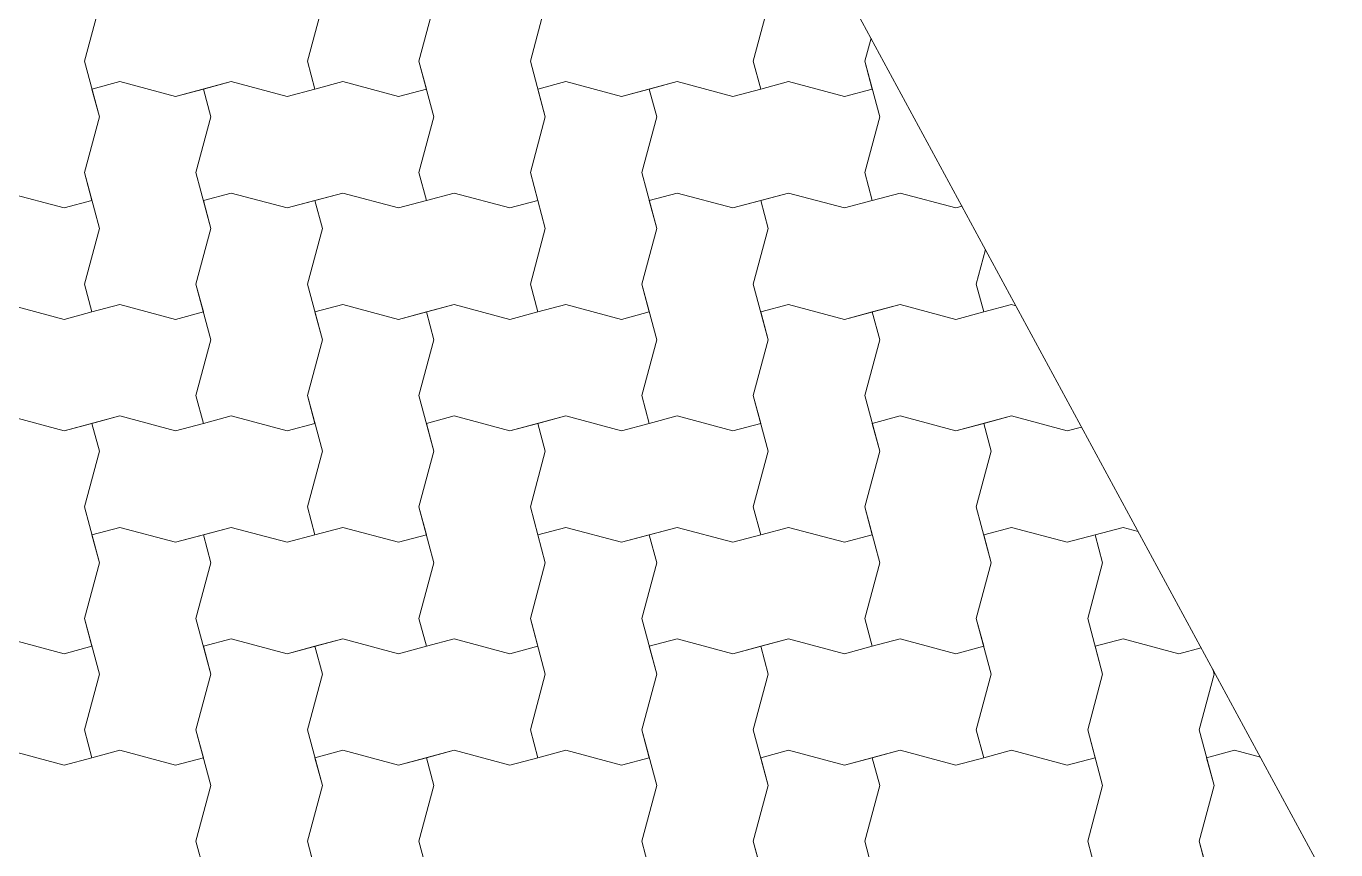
# Model space of a CAD drawing. Header units: metres. Extents: x -111189 to -108577, y -72951 to -72647.
# Drawn here: x -111165.217 to -111164.042, y -72945.456 to -72944.717 of the extents above; entities that cross this region are included whole.
import ezdxf

# ---------------------------------------------------------------- set-up
doc = ezdxf.new("R2010")
doc.units = ezdxf.units.M
doc.header["$MEASUREMENT"] = 0
doc.set_wipeout_variables(frame=1)
doc.linetypes.add('Wipeout_Contour', pattern=[1, 0, -1])
doc.layers.add('02 - PASSEIOS', color=7, linetype='Continuous')

# ---------------------------------------------------------------- blocks, each defined once
blk = doc.blocks.new('*X25', base_point=(-110957.0649, -73026.2797))
at = {"layer": '02 - PASSEIOS', "color": 253, "linetype": 'Continuous', "lineweight": 9}
for p, q in [((-111165.1515, -72944.698), (-111165.1649, -72944.748)), ((-111164.9515, -72944.698), (-111164.9649, -72944.748)), ((-111164.8515, -72944.698), (-111164.8649, -72944.748)), ((-111164.8515, -72944.698), (-111164.8649, -72944.748)), ((-111164.7515, -72944.698), (-111164.7649, -72944.748)), ((-111164.5515, -72944.698), (-111164.5649, -72944.748)), ((-111164.4593, -72944.7273), (-111164.4649, -72944.748)), ((-111164.4593, -72944.7273), (-111164.4649, -72944.748)), ((-111165.1649, -72944.748), (-111165.1515, -72944.798)), ((-111164.9649, -72944.748), (-111164.9582, -72944.773)), ((-111164.8649, -72944.748), (-111164.8582, -72944.773)), ((-111164.8649, -72944.748), (-111164.8515, -72944.798)), ((-111164.7649, -72944.748), (-111164.7515, -72944.798)), ((-111164.5649, -72944.748), (-111164.5582, -72944.773)), ((-111164.4649, -72944.748), (-111164.4582, -72944.773)), ((-111164.4649, -72944.748), (-111164.4515, -72944.798)), ((-111165.1332, -72944.7663), (-111165.1582, -72944.773)), ((-111165.1332, -72944.7663), (-111165.1582, -72944.773)), ((-111165.1515, -72944.798), (-111165.1582, -72944.773)), ((-111165.1332, -72944.7663), (-111165.0832, -72944.7797)), ((-111165.1332, -72944.7663), (-111165.0832, -72944.7797)), ((-111165.0832, -72944.7797), (-111165.0332, -72944.7663)), ((-111165.0832, -72944.7797), (-111165.0582, -72944.773)), ((-111165.0332, -72944.7663), (-111165.0582, -72944.773)), ((-111165.0515, -72944.798), (-111165.0582, -72944.773)), ((-111165.0332, -72944.7663), (-111164.9832, -72944.7797)), ((-111165.0332, -72944.7663), (-111164.9832, -72944.7797)), ((-111164.9832, -72944.7797), (-111164.9582, -72944.773)), ((-111164.9832, -72944.7797), (-111164.9582, -72944.773)), ((-111164.9332, -72944.7663), (-111164.9582, -72944.773)), ((-111164.9332, -72944.7663), (-111164.8832, -72944.7797)), ((-111164.8832, -72944.7797), (-111164.8582, -72944.773)), ((-111164.7332, -72944.7663), (-111164.7582, -72944.773)), ((-111164.7332, -72944.7663), (-111164.7582, -72944.773)), ((-111164.7515, -72944.798), (-111164.7582, -72944.773)), ((-111164.7332, -72944.7663), (-111164.6832, -72944.7797)), ((-111164.7332, -72944.7663), (-111164.6832, -72944.7797)), ((-111164.6832, -72944.7797), (-111164.6332, -72944.7663)), ((-111164.6832, -72944.7797), (-111164.6582, -72944.773)), ((-111164.6332, -72944.7663), (-111164.6582, -72944.773)), ((-111164.6515, -72944.798), (-111164.6582, -72944.773)), ((-111164.6332, -72944.7663), (-111164.5832, -72944.7797)), ((-111164.6332, -72944.7663), (-111164.5832, -72944.7797)), ((-111164.5832, -72944.7797), (-111164.5582, -72944.773)), ((-111164.5832, -72944.7797), (-111164.5582, -72944.773)), ((-111164.5332, -72944.7663), (-111164.5582, -72944.773)), ((-111164.5332, -72944.7663), (-111164.4832, -72944.7797)), ((-111164.4832, -72944.7797), (-111164.4582, -72944.773)), ((-111165.1515, -72944.798), (-111165.1649, -72944.848)), ((-111165.1515, -72944.798), (-111165.1649, -72944.848)), ((-111165.0515, -72944.798), (-111165.0649, -72944.848)), ((-111164.8515, -72944.798), (-111164.8649, -72944.848)), ((-111164.7515, -72944.798), (-111164.7649, -72944.848)), ((-111164.7515, -72944.798), (-111164.7649, -72944.848)), ((-111164.6515, -72944.798), (-111164.6649, -72944.848)), ((-111164.4515, -72944.798), (-111164.4649, -72944.848)), ((-111165.1649, -72944.848), (-111165.1582, -72944.873)), ((-111165.1649, -72944.848), (-111165.1515, -72944.898)), ((-111165.0649, -72944.848), (-111165.0515, -72944.898)), ((-111164.8649, -72944.848), (-111164.8582, -72944.873)), ((-111164.7649, -72944.848), (-111164.7582, -72944.873)), ((-111164.7649, -72944.848), (-111164.7515, -72944.898)), ((-111164.6649, -72944.848), (-111164.6515, -72944.898)), ((-111164.4649, -72944.848), (-111164.4582, -72944.873)), ((-111165.2332, -72944.8663), (-111165.1832, -72944.8797)), ((-111165.0332, -72944.8663), (-111165.0582, -72944.873)), ((-111165.0332, -72944.8663), (-111165.0582, -72944.873)), ((-111165.0332, -72944.8663), (-111164.9832, -72944.8797)), ((-111165.0332, -72944.8663), (-111164.9832, -72944.8797)), ((-111164.9832, -72944.8797), (-111164.9332, -72944.8663)), ((-111164.9332, -72944.8663), (-111164.9582, -72944.873)), ((-111164.9332, -72944.8663), (-111164.8832, -72944.8797)), ((-111164.9332, -72944.8663), (-111164.8832, -72944.8797)), ((-111164.8332, -72944.8663), (-111164.8582, -72944.873)), ((-111164.8332, -72944.8663), (-111164.7832, -72944.8797)), ((-111164.6332, -72944.8663), (-111164.6582, -72944.873)), ((-111164.6332, -72944.8663), (-111164.6582, -72944.873)), ((-111164.6332, -72944.8663), (-111164.5832, -72944.8797)), ((-111164.6332, -72944.8663), (-111164.5832, -72944.8797)), ((-111164.5832, -72944.8797), (-111164.5332, -72944.8663)), ((-111164.5332, -72944.8663), (-111164.5582, -72944.873)), ((-111164.5332, -72944.8663), (-111164.4832, -72944.8797)), ((-111164.5332, -72944.8663), (-111164.4832, -72944.8797)), ((-111164.4332, -72944.8663), (-111164.4582, -72944.873)), ((-111164.4332, -72944.8663), (-111164.3832, -72944.8797)), ((-111165.1832, -72944.8797), (-111165.1582, -72944.873)), ((-111165.0515, -72944.898), (-111165.0582, -72944.873)), ((-111164.9832, -72944.8797), (-111164.9582, -72944.873)), ((-111164.9515, -72944.898), (-111164.9582, -72944.873)), ((-111164.8832, -72944.8797), (-111164.8582, -72944.873)), ((-111164.8832, -72944.8797), (-111164.8582, -72944.873)), ((-111164.7832, -72944.8797), (-111164.7582, -72944.873)), ((-111164.6515, -72944.898), (-111164.6582, -72944.873)), ((-111164.5832, -72944.8797), (-111164.5582, -72944.873)), ((-111164.5515, -72944.898), (-111164.5582, -72944.873)), ((-111164.4832, -72944.8797), (-111164.4582, -72944.873)), ((-111164.4832, -72944.8797), (-111164.4582, -72944.873)), ((-111164.3832, -72944.8797), (-111164.3776, -72944.8782)), ((-111165.1515, -72944.898), (-111165.1649, -72944.948)), ((-111165.0515, -72944.898), (-111165.0649, -72944.948)), ((-111165.0515, -72944.898), (-111165.0649, -72944.948)), ((-111164.9515, -72944.898), (-111164.9649, -72944.948)), ((-111164.7515, -72944.898), (-111164.7649, -72944.948)), ((-111164.6515, -72944.898), (-111164.6649, -72944.948)), ((-111164.6515, -72944.898), (-111164.6649, -72944.948)), ((-111164.5515, -72944.898), (-111164.5649, -72944.948)), ((-111164.3566, -72944.9171), (-111164.3649, -72944.948)), ((-111165.1649, -72944.948), (-111165.1582, -72944.973)), ((-111165.0649, -72944.948), (-111165.0582, -72944.973)), ((-111165.0649, -72944.948), (-111165.0515, -72944.998)), ((-111164.9649, -72944.948), (-111164.9515, -72944.998)), ((-111164.7649, -72944.948), (-111164.7582, -72944.973)), ((-111164.6649, -72944.948), (-111164.6582, -72944.973)), ((-111164.6649, -72944.948), (-111164.6515, -72944.998)), ((-111164.5649, -72944.948), (-111164.5515, -72944.998)), ((-111164.3649, -72944.948), (-111164.3582, -72944.973)), ((-111165.2332, -72944.9663), (-111165.1832, -72944.9797)), ((-111165.2332, -72944.9663), (-111165.1832, -72944.9797)), ((-111165.1832, -72944.9797), (-111165.1582, -72944.973)), ((-111165.1832, -72944.9797), (-111165.1582, -72944.973)), ((-111165.1332, -72944.9663), (-111165.1582, -72944.973)), ((-111165.1332, -72944.9663), (-111165.0832, -72944.9797)), ((-111165.0832, -72944.9797), (-111165.0582, -72944.973)), ((-111164.9332, -72944.9663), (-111164.9582, -72944.973)), ((-111164.9332, -72944.9663), (-111164.9582, -72944.973)), ((-111164.9515, -72944.998), (-111164.9582, -72944.973)), ((-111164.9332, -72944.9663), (-111164.8832, -72944.9797)), ((-111164.9332, -72944.9663), (-111164.8832, -72944.9797)), ((-111164.8832, -72944.9797), (-111164.8332, -72944.9663)), ((-111164.8832, -72944.9797), (-111164.8582, -72944.973)), ((-111164.8332, -72944.9663), (-111164.8582, -72944.973)), ((-111164.8515, -72944.998), (-111164.8582, -72944.973)), ((-111164.8332, -72944.9663), (-111164.7832, -72944.9797)), ((-111164.8332, -72944.9663), (-111164.7832, -72944.9797)), ((-111164.7832, -72944.9797), (-111164.7582, -72944.973)), ((-111164.7832, -72944.9797), (-111164.7582, -72944.973)), ((-111164.7332, -72944.9663), (-111164.7582, -72944.973)), ((-111164.7332, -72944.9663), (-111164.6832, -72944.9797)), ((-111164.6832, -72944.9797), (-111164.6582, -72944.973)), ((-111164.5332, -72944.9663), (-111164.5582, -72944.973)), ((-111164.5332, -72944.9663), (-111164.5582, -72944.973)), ((-111164.5515, -72944.998), (-111164.5582, -72944.973)), ((-111164.5332, -72944.9663), (-111164.4832, -72944.9797)), ((-111164.5332, -72944.9663), (-111164.4832, -72944.9797)), ((-111164.4832, -72944.9797), (-111164.4332, -72944.9663)), ((-111164.4832, -72944.9797), (-111164.4582, -72944.973)), ((-111164.4332, -72944.9663), (-111164.4582, -72944.973)), ((-111164.4515, -72944.998), (-111164.4582, -72944.973)), ((-111164.4332, -72944.9663), (-111164.3832, -72944.9797)), ((-111164.4332, -72944.9663), (-111164.3832, -72944.9797)), ((-111164.3832, -72944.9797), (-111164.3582, -72944.973)), ((-111164.3832, -72944.9797), (-111164.3582, -72944.973)), ((-111164.3332, -72944.9663), (-111164.3582, -72944.973)), ((-111164.3332, -72944.9663), (-111164.3293, -72944.9674)), ((-111165.0515, -72944.998), (-111165.0649, -72945.048)), ((-111164.9515, -72944.998), (-111164.9649, -72945.048)), ((-111164.9515, -72944.998), (-111164.9649, -72945.048)), ((-111164.8515, -72944.998), (-111164.8649, -72945.048)), ((-111164.6515, -72944.998), (-111164.6649, -72945.048)), ((-111164.5515, -72944.998), (-111164.5649, -72945.048)), ((-111164.5515, -72944.998), (-111164.5649, -72945.048)), ((-111164.4515, -72944.998), (-111164.4649, -72945.048)), ((-111165.0649, -72945.048), (-111165.0582, -72945.073)), ((-111164.9649, -72945.048), (-111164.9582, -72945.073)), ((-111164.9649, -72945.048), (-111164.9515, -72945.098)), ((-111164.8649, -72945.048), (-111164.8515, -72945.098)), ((-111164.6649, -72945.048), (-111164.6582, -72945.073)), ((-111164.5649, -72945.048), (-111164.5582, -72945.073)), ((-111164.5649, -72945.048), (-111164.5515, -72945.098)), ((-111164.4649, -72945.048), (-111164.4515, -72945.098)), ((-111165.2332, -72945.0663), (-111165.1832, -72945.0797)), ((-111165.2332, -72945.0663), (-111165.1832, -72945.0797)), ((-111165.1832, -72945.0797), (-111165.1332, -72945.0663)), ((-111165.1332, -72945.0663), (-111165.1582, -72945.073)), ((-111165.1332, -72945.0663), (-111165.0832, -72945.0797)), ((-111165.1332, -72945.0663), (-111165.0832, -72945.0797)), ((-111165.0332, -72945.0663), (-111165.0582, -72945.073)), ((-111165.0332, -72945.0663), (-111164.9832, -72945.0797)), ((-111164.8332, -72945.0663), (-111164.8582, -72945.073)), ((-111164.8332, -72945.0663), (-111164.8582, -72945.073)), ((-111164.8332, -72945.0663), (-111164.7832, -72945.0797)), ((-111164.8332, -72945.0663), (-111164.7832, -72945.0797)), ((-111164.7832, -72945.0797), (-111164.7332, -72945.0663)), ((-111164.7332, -72945.0663), (-111164.7582, -72945.073)), ((-111164.7332, -72945.0663), (-111164.6832, -72945.0797)), ((-111164.7332, -72945.0663), (-111164.6832, -72945.0797)), ((-111164.6332, -72945.0663), (-111164.6582, -72945.073)), ((-111164.6332, -72945.0663), (-111164.5832, -72945.0797)), ((-111164.4332, -72945.0663), (-111164.4582, -72945.073)), ((-111164.4332, -72945.0663), (-111164.4582, -72945.073)), ((-111164.4332, -72945.0663), (-111164.3832, -72945.0797)), ((-111164.4332, -72945.0663), (-111164.3832, -72945.0797)), ((-111164.3832, -72945.0797), (-111164.3332, -72945.0663)), ((-111164.3332, -72945.0663), (-111164.3582, -72945.073)), ((-111164.3332, -72945.0663), (-111164.2832, -72945.0797)), ((-111164.3332, -72945.0663), (-111164.2832, -72945.0797)), ((-111165.1832, -72945.0797), (-111165.1582, -72945.073)), ((-111165.1515, -72945.098), (-111165.1582, -72945.073)), ((-111165.0832, -72945.0797), (-111165.0582, -72945.073)), ((-111165.0832, -72945.0797), (-111165.0582, -72945.073)), ((-111164.9832, -72945.0797), (-111164.9582, -72945.073)), ((-111164.8515, -72945.098), (-111164.8582, -72945.073)), ((-111164.7832, -72945.0797), (-111164.7582, -72945.073)), ((-111164.7515, -72945.098), (-111164.7582, -72945.073)), ((-111164.6832, -72945.0797), (-111164.6582, -72945.073)), ((-111164.6832, -72945.0797), (-111164.6582, -72945.073)), ((-111164.5832, -72945.0797), (-111164.5582, -72945.073)), ((-111164.4515, -72945.098), (-111164.4582, -72945.073)), ((-111164.3832, -72945.0797), (-111164.3582, -72945.073)), ((-111164.3515, -72945.098), (-111164.3582, -72945.073)), ((-111164.2832, -72945.0797), (-111164.2704, -72945.0763)), ((-111164.2832, -72945.0797), (-111164.2704, -72945.0763)), ((-111165.1515, -72945.098), (-111165.1649, -72945.148)), ((-111164.9515, -72945.098), (-111164.9649, -72945.148)), ((-111164.8515, -72945.098), (-111164.8649, -72945.148)), ((-111164.8515, -72945.098), (-111164.8649, -72945.148)), ((-111164.7515, -72945.098), (-111164.7649, -72945.148)), ((-111164.5515, -72945.098), (-111164.5649, -72945.148)), ((-111164.4515, -72945.098), (-111164.4649, -72945.148)), ((-111164.4515, -72945.098), (-111164.4649, -72945.148)), ((-111164.3515, -72945.098), (-111164.3649, -72945.148)), ((-111165.1649, -72945.148), (-111165.1515, -72945.198)), ((-111164.9649, -72945.148), (-111164.9582, -72945.173)), ((-111164.8649, -72945.148), (-111164.8582, -72945.173)), ((-111164.8649, -72945.148), (-111164.8515, -72945.198)), ((-111164.7649, -72945.148), (-111164.7515, -72945.198)), ((-111164.5649, -72945.148), (-111164.5582, -72945.173)), ((-111164.4649, -72945.148), (-111164.4582, -72945.173)), ((-111164.4649, -72945.148), (-111164.4515, -72945.198)), ((-111164.3649, -72945.148), (-111164.3515, -72945.198)), ((-111165.1332, -72945.1663), (-111165.1582, -72945.173)), ((-111165.1332, -72945.1663), (-111165.1582, -72945.173)), ((-111165.1515, -72945.198), (-111165.1582, -72945.173)), ((-111165.1332, -72945.1663), (-111165.0832, -72945.1797)), ((-111165.1332, -72945.1663), (-111165.0832, -72945.1797)), ((-111165.0832, -72945.1797), (-111165.0332, -72945.1663)), ((-111165.0832, -72945.1797), (-111165.0582, -72945.173)), ((-111165.0332, -72945.1663), (-111165.0582, -72945.173)), ((-111165.0515, -72945.198), (-111165.0582, -72945.173)), ((-111165.0332, -72945.1663), (-111164.9832, -72945.1797)), ((-111165.0332, -72945.1663), (-111164.9832, -72945.1797)), ((-111164.9832, -72945.1797), (-111164.9582, -72945.173)), ((-111164.9832, -72945.1797), (-111164.9582, -72945.173)), ((-111164.9332, -72945.1663), (-111164.9582, -72945.173)), ((-111164.9332, -72945.1663), (-111164.8832, -72945.1797)), ((-111164.8832, -72945.1797), (-111164.8582, -72945.173)), ((-111164.7332, -72945.1663), (-111164.7582, -72945.173)), ((-111164.7332, -72945.1663), (-111164.7582, -72945.173)), ((-111164.7515, -72945.198), (-111164.7582, -72945.173)), ((-111164.7332, -72945.1663), (-111164.6832, -72945.1797)), ((-111164.7332, -72945.1663), (-111164.6832, -72945.1797)), ((-111164.6832, -72945.1797), (-111164.6332, -72945.1663)), ((-111164.6832, -72945.1797), (-111164.6582, -72945.173)), ((-111164.6332, -72945.1663), (-111164.6582, -72945.173)), ((-111164.6515, -72945.198), (-111164.6582, -72945.173)), ((-111164.6332, -72945.1663), (-111164.5832, -72945.1797)), ((-111164.6332, -72945.1663), (-111164.5832, -72945.1797)), ((-111164.5832, -72945.1797), (-111164.5582, -72945.173)), ((-111164.5832, -72945.1797), (-111164.5582, -72945.173)), ((-111164.5332, -72945.1663), (-111164.5582, -72945.173)), ((-111164.5332, -72945.1663), (-111164.4832, -72945.1797)), ((-111164.4832, -72945.1797), (-111164.4582, -72945.173)), ((-111164.3332, -72945.1663), (-111164.3582, -72945.173)), ((-111164.3332, -72945.1663), (-111164.3582, -72945.173)), ((-111164.3515, -72945.198), (-111164.3582, -72945.173)), ((-111164.3332, -72945.1663), (-111164.2832, -72945.1797)), ((-111164.3332, -72945.1663), (-111164.2832, -72945.1797)), ((-111164.2832, -72945.1797), (-111164.2332, -72945.1663)), ((-111164.2832, -72945.1797), (-111164.2582, -72945.173)), ((-111164.2332, -72945.1663), (-111164.2582, -72945.173)), ((-111164.2515, -72945.198), (-111164.2582, -72945.173)), ((-111164.2332, -72945.1663), (-111164.2196, -72945.17)), ((-111164.2332, -72945.1663), (-111164.2196, -72945.17)), ((-111165.1515, -72945.198), (-111165.1649, -72945.248)), ((-111165.1515, -72945.198), (-111165.1649, -72945.248)), ((-111165.0515, -72945.198), (-111165.0649, -72945.248)), ((-111164.8515, -72945.198), (-111164.8649, -72945.248)), ((-111164.7515, -72945.198), (-111164.7649, -72945.248)), ((-111164.7515, -72945.198), (-111164.7649, -72945.248)), ((-111164.6515, -72945.198), (-111164.6649, -72945.248)), ((-111164.4515, -72945.198), (-111164.4649, -72945.248)), ((-111164.3515, -72945.198), (-111164.3649, -72945.248)), ((-111164.3515, -72945.198), (-111164.3649, -72945.248)), ((-111164.2515, -72945.198), (-111164.2649, -72945.248)), ((-111165.1649, -72945.248), (-111165.1582, -72945.273)), ((-111165.1649, -72945.248), (-111165.1515, -72945.298)), ((-111165.0649, -72945.248), (-111165.0515, -72945.298)), ((-111164.8649, -72945.248), (-111164.8582, -72945.273)), ((-111164.7649, -72945.248), (-111164.7582, -72945.273)), ((-111164.7649, -72945.248), (-111164.7515, -72945.298)), ((-111164.6649, -72945.248), (-111164.6515, -72945.298)), ((-111164.4649, -72945.248), (-111164.4582, -72945.273)), ((-111164.3649, -72945.248), (-111164.3582, -72945.273)), ((-111164.3649, -72945.248), (-111164.3515, -72945.298)), ((-111164.2649, -72945.248), (-111164.2515, -72945.298)), ((-111165.2332, -72945.2663), (-111165.1832, -72945.2797)), ((-111165.0332, -72945.2663), (-111165.0582, -72945.273)), ((-111165.0332, -72945.2663), (-111165.0582, -72945.273)), ((-111165.0332, -72945.2663), (-111164.9832, -72945.2797)), ((-111165.0332, -72945.2663), (-111164.9832, -72945.2797)), ((-111164.9832, -72945.2797), (-111164.9332, -72945.2663)), ((-111164.9332, -72945.2663), (-111164.9582, -72945.273)), ((-111164.9332, -72945.2663), (-111164.8832, -72945.2797)), ((-111164.9332, -72945.2663), (-111164.8832, -72945.2797)), ((-111164.8332, -72945.2663), (-111164.8582, -72945.273)), ((-111164.8332, -72945.2663), (-111164.7832, -72945.2797)), ((-111164.6332, -72945.2663), (-111164.6582, -72945.273)), ((-111164.6332, -72945.2663), (-111164.6582, -72945.273)), ((-111164.6332, -72945.2663), (-111164.5832, -72945.2797)), ((-111164.6332, -72945.2663), (-111164.5832, -72945.2797)), ((-111164.5832, -72945.2797), (-111164.5332, -72945.2663)), ((-111164.5332, -72945.2663), (-111164.5582, -72945.273)), ((-111164.5332, -72945.2663), (-111164.4832, -72945.2797)), ((-111164.5332, -72945.2663), (-111164.4832, -72945.2797)), ((-111164.4332, -72945.2663), (-111164.4582, -72945.273)), ((-111164.4332, -72945.2663), (-111164.3832, -72945.2797)), ((-111164.2332, -72945.2663), (-111164.2582, -72945.273)), ((-111164.2332, -72945.2663), (-111164.2582, -72945.273)), ((-111164.2332, -72945.2663), (-111164.1832, -72945.2797)), ((-111164.2332, -72945.2663), (-111164.1832, -72945.2797)), ((-111165.1832, -72945.2797), (-111165.1582, -72945.273)), ((-111165.0515, -72945.298), (-111165.0582, -72945.273)), ((-111164.9832, -72945.2797), (-111164.9582, -72945.273)), ((-111164.9515, -72945.298), (-111164.9582, -72945.273)), ((-111164.8832, -72945.2797), (-111164.8582, -72945.273)), ((-111164.8832, -72945.2797), (-111164.8582, -72945.273)), ((-111164.7832, -72945.2797), (-111164.7582, -72945.273)), ((-111164.6515, -72945.298), (-111164.6582, -72945.273)), ((-111164.5832, -72945.2797), (-111164.5582, -72945.273)), ((-111164.5515, -72945.298), (-111164.5582, -72945.273)), ((-111164.4832, -72945.2797), (-111164.4582, -72945.273)), ((-111164.4832, -72945.2797), (-111164.4582, -72945.273)), ((-111164.3832, -72945.2797), (-111164.3582, -72945.273)), ((-111164.2515, -72945.298), (-111164.2582, -72945.273)), ((-111164.1832, -72945.2797), (-111164.1631, -72945.2744)), ((-111164.1832, -72945.2797), (-111164.1631, -72945.2744)), ((-111165.1515, -72945.298), (-111165.1649, -72945.348)), ((-111165.0515, -72945.298), (-111165.0649, -72945.348)), ((-111165.0515, -72945.298), (-111165.0649, -72945.348)), ((-111164.9515, -72945.298), (-111164.9649, -72945.348)), ((-111164.7515, -72945.298), (-111164.7649, -72945.348)), ((-111164.6515, -72945.298), (-111164.6649, -72945.348)), ((-111164.6515, -72945.298), (-111164.6649, -72945.348)), ((-111164.5515, -72945.298), (-111164.5649, -72945.348)), ((-111164.3515, -72945.298), (-111164.3649, -72945.348)), ((-111164.2515, -72945.298), (-111164.2649, -72945.348)), ((-111164.2515, -72945.298), (-111164.2649, -72945.348)), ((-111164.1515, -72945.298), (-111164.1649, -72945.348)), ((-111164.1515, -72945.298), (-111164.1527, -72945.2936)), ((-111165.1649, -72945.348), (-111165.1582, -72945.373)), ((-111165.0649, -72945.348), (-111165.0582, -72945.373)), ((-111165.0649, -72945.348), (-111165.0515, -72945.398)), ((-111164.9649, -72945.348), (-111164.9515, -72945.398)), ((-111164.7649, -72945.348), (-111164.7582, -72945.373)), ((-111164.6649, -72945.348), (-111164.6582, -72945.373)), ((-111164.6649, -72945.348), (-111164.6515, -72945.398)), ((-111164.5649, -72945.348), (-111164.5515, -72945.398)), ((-111164.3649, -72945.348), (-111164.3582, -72945.373)), ((-111164.2649, -72945.348), (-111164.2582, -72945.373)), ((-111164.2649, -72945.348), (-111164.2515, -72945.398)), ((-111164.1649, -72945.348), (-111164.1515, -72945.398)), ((-111165.2332, -72945.3663), (-111165.1832, -72945.3797)), ((-111165.2332, -72945.3663), (-111165.1832, -72945.3797)), ((-111165.1332, -72945.3663), (-111165.1582, -72945.373)), ((-111165.1332, -72945.3663), (-111165.0832, -72945.3797)), ((-111164.9332, -72945.3663), (-111164.9582, -72945.373)), ((-111164.9332, -72945.3663), (-111164.9582, -72945.373)), ((-111164.9332, -72945.3663), (-111164.8832, -72945.3797)), ((-111164.9332, -72945.3663), (-111164.8832, -72945.3797)), ((-111164.8832, -72945.3797), (-111164.8332, -72945.3663)), ((-111164.8332, -72945.3663), (-111164.8582, -72945.373)), ((-111164.8332, -72945.3663), (-111164.7832, -72945.3797)), ((-111164.8332, -72945.3663), (-111164.7832, -72945.3797)), ((-111164.7332, -72945.3663), (-111164.7582, -72945.373)), ((-111164.7332, -72945.3663), (-111164.6832, -72945.3797)), ((-111164.5332, -72945.3663), (-111164.5582, -72945.373)), ((-111164.5332, -72945.3663), (-111164.5582, -72945.373)), ((-111164.5332, -72945.3663), (-111164.4832, -72945.3797)), ((-111164.5332, -72945.3663), (-111164.4832, -72945.3797)), ((-111164.4832, -72945.3797), (-111164.4332, -72945.3663)), ((-111164.4332, -72945.3663), (-111164.4582, -72945.373)), ((-111164.4332, -72945.3663), (-111164.3832, -72945.3797)), ((-111164.4332, -72945.3663), (-111164.3832, -72945.3797)), ((-111164.3332, -72945.3663), (-111164.3582, -72945.373)), ((-111164.3332, -72945.3663), (-111164.2832, -72945.3797)), ((-111164.1332, -72945.3663), (-111164.1582, -72945.373)), ((-111164.1332, -72945.3663), (-111164.1582, -72945.373)), ((-111164.1332, -72945.3663), (-111164.1099, -72945.3726)), ((-111164.1332, -72945.3663), (-111164.1099, -72945.3726)), ((-111165.1832, -72945.3797), (-111165.1582, -72945.373)), ((-111165.1832, -72945.3797), (-111165.1582, -72945.373)), ((-111165.0832, -72945.3797), (-111165.0582, -72945.373)), ((-111164.9515, -72945.398), (-111164.9582, -72945.373)), ((-111164.8832, -72945.3797), (-111164.8582, -72945.373)), ((-111164.8515, -72945.398), (-111164.8582, -72945.373)), ((-111164.7832, -72945.3797), (-111164.7582, -72945.373)), ((-111164.7832, -72945.3797), (-111164.7582, -72945.373)), ((-111164.6832, -72945.3797), (-111164.6582, -72945.373)), ((-111164.5515, -72945.398), (-111164.5582, -72945.373)), ((-111164.4832, -72945.3797), (-111164.4582, -72945.373)), ((-111164.4515, -72945.398), (-111164.4582, -72945.373)), ((-111164.3832, -72945.3797), (-111164.3582, -72945.373)), ((-111164.3832, -72945.3797), (-111164.3582, -72945.373)), ((-111164.2832, -72945.3797), (-111164.2582, -72945.373)), ((-111164.1515, -72945.398), (-111164.1582, -72945.373)), ((-111165.0515, -72945.398), (-111165.0649, -72945.448)), ((-111164.9515, -72945.398), (-111164.9649, -72945.448)), ((-111164.9515, -72945.398), (-111164.9649, -72945.448)), ((-111164.8515, -72945.398), (-111164.8649, -72945.448)), ((-111164.6515, -72945.398), (-111164.6649, -72945.448)), ((-111164.5515, -72945.398), (-111164.5649, -72945.448)), ((-111164.5515, -72945.398), (-111164.5649, -72945.448)), ((-111164.4515, -72945.398), (-111164.4649, -72945.448)), ((-111164.2515, -72945.398), (-111164.2649, -72945.448)), ((-111164.1515, -72945.398), (-111164.1649, -72945.448)), ((-111164.1515, -72945.398), (-111164.1649, -72945.448)), ((-111165.0649, -72945.448), (-111165.0582, -72945.473)), ((-111164.9649, -72945.448), (-111164.9582, -72945.473)), ((-111164.9649, -72945.448), (-111164.9515, -72945.498)), ((-111164.8649, -72945.448), (-111164.8515, -72945.498)), ((-111164.6649, -72945.448), (-111164.6582, -72945.473)), ((-111164.5649, -72945.448), (-111164.5582, -72945.473)), ((-111164.5649, -72945.448), (-111164.5515, -72945.498)), ((-111164.4649, -72945.448), (-111164.4515, -72945.498)), ((-111164.2649, -72945.448), (-111164.2582, -72945.473)), ((-111164.1649, -72945.448), (-111164.1582, -72945.473)), ((-111164.1649, -72945.448), (-111164.1515, -72945.498))]:
    blk.add_line(p, q, dxfattribs=at)
blk = doc.blocks.new('Malha_8_1', base_point=(-111182.45, -72914.5203))
at = {"color": 254, "linetype": 'Wipeout_Contour', "lineweight": 0, "ltscale": 1861428.278801215}
blk.add_wipeout([(-111182.45, -72914.5203), (-111181.1398, -72916.9324), (-111179.283, -72920.3506), (-111178.6992, -72921.4255), (-111173.1932, -72931.5618), (-111171.3979, -72934.867), (-111163.9365, -72948.6033), (-111162.5896, -72948.18), (-111170.1617, -72934.1975), (-111171.9536, -72930.8885), (-111177.4458, -72920.7467), (-111178.0283, -72919.6711), (-111179.8807, -72916.2505), (-111181.0503, -72914.0907)], dxfattribs=at).dxf.layer = '02 - PASSEIOS'
at = {"layer": '02 - PASSEIOS', "color": 7, "linetype": 'Continuous', "lineweight": 13, "flags": 128}
blk.add_lwpolyline([(-111182.45, -72914.5203), (-111181.0503, -72914.0907), (-111179.8807, -72916.2505), (-111178.0283, -72919.6711), (-111177.4458, -72920.7467), (-111171.9536, -72930.8885), (-111170.1617, -72934.1975), (-111162.5896, -72948.18), (-111163.9365, -72948.6033), (-111171.3979, -72934.867), (-111173.1932, -72931.5618), (-111178.6992, -72921.4255), (-111179.283, -72920.3506), (-111181.1398, -72916.9324)], close=True, dxfattribs=at)
at = {"layer": '02 - PASSEIOS', "color": 7, "lineweight": 13}
blk.add_blockref('*X25', (-110957.0649, -73026.2797), dxfattribs=at)

msp = doc.modelspace()

# ---------------------------------------------------------------- block references
at = {"layer": '02 - PASSEIOS', "color": 7, "lineweight": 13}
msp.add_blockref('Malha_8_1', (-111182.45, -72914.5203), dxfattribs=at)

doc.saveas('drawing.dxf')
